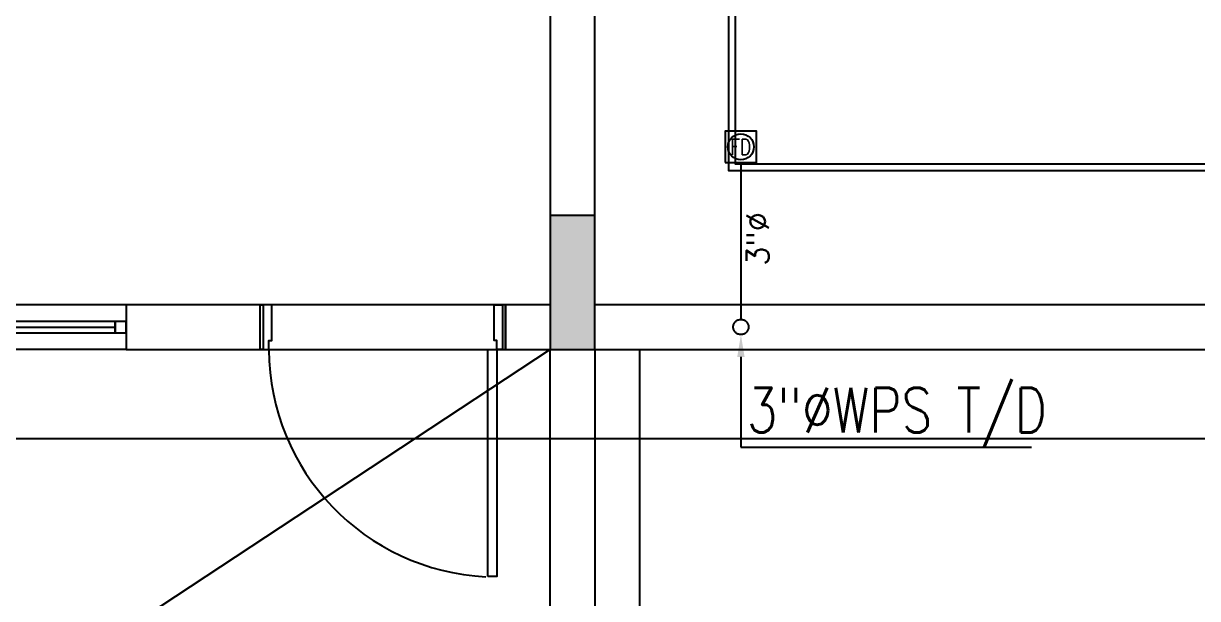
# Model space of a CAD drawing. Header units: metres. Extents: x -658 to -58, y -713 to -118.
# Drawn here: x -323.61 to -318.35, y -266.3 to -263.72 of the extents above; entities that cross this region are included whole.
import ezdxf
from ezdxf import colors
from ezdxf.entities.mleader import LeaderData, LeaderLine
from ezdxf.enums import TextEntityAlignment as Align
from ezdxf.math import Vec2, Vec3

# ---------------------------------------------------------------- set-up
doc = ezdxf.new("R2010")
doc.units = ezdxf.units.M
doc.header["$LTSCALE"] = 100
doc.linetypes.add('CENTERX2', pattern=[4, 2.5, -0.5, 0.5, -0.5])
for name, color, linetype in [('DRAIN-LW', 2, 'Continuous'), ('P-SANR-FDRN', 3, 'Continuous'), ('plan', 8, 'Continuous'), ('slope arrow', 255, 'Continuous'), ('WATER TEXT', 3, 'Continuous')]:
    doc.layers.add(name, color=color, linetype=linetype)
doc.layers.add('DRAINAGE  TEXT', color=3, linetype='Continuous', lineweight=25)
doc.styles.add('02-GROUND-FOR WORK$0$MZ', font='romans.shx', dxfattribs={"width": 0.8})
doc.styles.add('mech', font='romans.shx')
doc.styles.add('TIMES', font='simplex.shx', dxfattribs={"width": 0.8, "height": 0.4})

# ---------------------------------------------------------------- blocks, each defined once
blk = doc.blocks.new('*U103')
for points in [[(79, 1116), (79, 100), (39, 100), (39, 1116)], [(0, -100), (14, -100), (14, 100), (0, 100)], [(1100, -100), (1086, -100), (1086, 100), (1100, 100)]]:
    blk.add_lwpolyline(points, close=True)
at = {"ltscale": 0.25}
for points in [[(1100, 100), (0, 100)], [(0, -100), (1100, -100)]]:
    blk.add_lwpolyline(points, dxfattribs=at)
at = {"flags": 128}
for points in [[(14, -100), (14, 100), (14, 100), (39, 100), (39, 60), (52, 60), (52, -100)], [(1086, -100), (1086, 100), (1086, 100), (1061, 100), (1061, 60), (1048, 60), (1048, -100), (1086, -100)]]:
    blk.add_lwpolyline(points, close=True, dxfattribs=at)
at = {"ltscale": 0.25}
blk.add_arc((38, 94.6), 1023.1, 0.4032, 87.1892, dxfattribs=at)
blk = doc.blocks.new('*U101')
blk.add_line((2.95, 0), (0.05, 0))
for points in [[(0.05, 0.025), (0, 0.025), (0, -0.025), (0.05, -0.025)], [(2.95, -0.025), (2.95, 0.025), (0.05, 0.025), (0.05, -0.025)], [(2.95, 0.025), (3, 0.025), (3, -0.025), (2.95, -0.025)]]:
    blk.add_lwpolyline(points, close=True)
blk = doc.blocks.new('TRF4R4R43TR43')
h = blk.add_hatch(color=256)
h.dxf.hatch_style = 1
h.paths.add_polyline_path([(-212.2055, -229.9551), (-212.0055, -229.9551), (-212.0055, -229.3551), (-212.2055, -229.3551)])
blk.add_lwpolyline([(-212.2055, -229.9551), (-212.0055, -229.9551), (-212.0055, -229.3551), (-212.2055, -229.3551)], close=True)
blk = doc.blocks.new('A$C79349d3f')
at = {"layer": 'plan'}
for p, q in [((-24.0035, 13.3095), (-24.0035, 8.5095)), ((-23.8035, 8.5095), (-23.8035, 12.7095)), ((-25.9035, 8.5095), (-28.9035, 8.5095)), ((-25.3035, 8.5095), (-25.9035, 8.5095)), ((-25.9035, 8.5095), (-25.9035, 8.3095)), ((-25.3035, 8.3095), (-25.3035, 8.5095)), ((-24.0035, 8.5095), (-24.2035, 8.5095)), ((-24.2035, 8.5095), (-24.2035, 8.3095)), ((-20.0035, 8.5095), (-23.8035, 8.5095)), ((-25.9035, 8.3095), (-28.9035, 8.3095)), ((-25.9035, 8.3095), (-25.3035, 8.3095)), ((-24.2035, 8.3095), (-19.8035, 8.3095)), ((-24.0035, 3.8095), (-24.0035, 8.3095))]:
    blk.add_line(p, q, dxfattribs=at)
for points in [[(-15.1035, 19.3095), (-13.5035, 19.3095), (-13.5035, 7.9095), (-33.2035, 7.9095), (-33.2035, 14.7095)], [(-20.0035, 9.1395), (-23.1735, 9.1395), (-23.1735, 12.0795), (-21.2735, 12.0795), (-21.2735, 12.7095)], [(-23.6035, 8.3095), (-23.6035, 3.4095), (-30.0035, 3.4095), (-30.0035, 3.5095), (-39.9035, 3.5095), (-39.9035, 10.4095), (-32.8035, 10.4095)]]:
    blk.add_lwpolyline(points, dxfattribs=at)
at = {"layer": 'plan', "ltscale": 0.0005}
blk.add_lwpolyline([(-20.0035, 9.1095), (-23.2035, 9.1095), (-23.2035, 12.1095), (-21.3035, 12.1095), (-21.3035, 12.7095)], dxfattribs=at)
at = {"layer": 'plan', "ltscale": 0.0007}
blk.add_lwpolyline([(-23.8035, 8.3095), (-23.8035, 3.6095), (-39.8035, 3.6095), (-39.8035, 10.3095), (-32.8035, 10.3095)], dxfattribs=at)
at = {"layer": 'plan'}
blk.add_blockref('TRF4R4R43TR43', (188.202, 238.2646), dxfattribs=at)
at = {"layer": 'plan', "xscale": 0.001, "yscale": 0.001, "zscale": 0.001, "rotation": 180}
blk.add_blockref('*U103', (-24.2035, 8.4095), dxfattribs=at)
at = {"layer": 'plan', "rotation": 180}
blk.add_blockref('*U101', (-25.9035, 8.4095), dxfattribs=at)
blk = doc.blocks.new('FD-1')
at = {"layer": 'P-SANR-FDRN', "color": 3}
blk.add_lwpolyline([(-75, -75), (75, -75), (75, 75), (-75, 75)], close=True, dxfattribs=at)
blk.add_circle((0, 0), 62.5, dxfattribs=at)
at = {"layer": 'DRAINAGE  TEXT', "color": 1, "insert": (49.5, -0.6), "char_height": 74.65, "width": 0.635, "attachment_point": 6, "style": 'TIMES'}
blk.add_mtext('{\\Fsimplex|c0;FD}', dxfattribs=at)

msp = doc.modelspace()

# ---------------------------------------------------------------- linework, layer by layer
at = {"layer": 'DRAIN-LW', "linetype": 'CENTERX2', "ltscale": 0.005}
msp.add_line((-320.3949, -264.3446), (-320.3949, -265.0467), dxfattribs=at)
msp.add_circle((-320.3949, -265.0809), 0.0342, dxfattribs=at)
at = {"layer": 'slope arrow', "linetype": 'Continuous'}
msp.add_line((-321.2492, -265.182), (-328.089, -269.682), dxfattribs=at)

# ---------------------------------------------------------------- block references
at = {"layer": 'P-SANR-FDRN', "color": 3, "xscale": 0.0009323437603825, "yscale": 0.0009323437603825, "zscale": 0.0009323437603825}
msp.add_blockref('FD-1', (-320.3949, -264.2747), dxfattribs=at)
at = {"layer": 'plan'}
msp.add_blockref('A$C79349d3f', (-297.2456, -273.4915), dxfattribs=at)

# ---------------------------------------------------------------- texts
at = {"layer": 'DRAINAGE  TEXT', "linetype": 'Continuous', "style": 'mech'}
msp.add_text('3"%%C', height=0.1, rotation=90, dxfattribs=at).set_placement((-320.3194, -264.6866), align=Align.MIDDLE_CENTER)

# ---------------------------------------------------------------- leaders
at = {"layer": 'WATER TEXT', "color": 3}
ml = msp.add_multileader_mtext('Standard', dxfattribs=at)
ml.set_content('3"%%CWPS T/D', color=3, style='02-GROUND-FOR WORK$0$MZ')
ml.set_leader_properties(color=1)
ml.build(insert=Vec2(0, 0))
ml.multileader.update_dxf_attribs({"text_left_attachment_type": 6, "text_right_attachment_type": 6, "dogleg_length": 100, "arrow_head_size": 0.1})
ctx = ml.context
ctx.base_point, ctx.char_height, ctx.arrow_head_size, ctx.landing_gap_size, ctx.plane_origin = Vec3(-320.3682, -265.6194), 0.2, 0.1, 0.00009, Vec3(-320.5325, -264.8589)
ctx.left_attachment, ctx.right_attachment = 6, 6
notes = []
notes.append((ctx, [(1, (1, 1, 0), (-320.3949, -265.6194), (1, 0), 0.0267, [(0, [(-320.3949, -265.115)], 0, [])])]))
ctx.mtext.insert, ctx.mtext.flow_direction = Vec3(-320.3681, -265.3527), 5
for ctx, leaders in notes:
    for number, flags, end, landing, length, lines in leaders:
        leader = LeaderData()
        leader.index, (leader.has_last_leader_line, leader.has_dogleg_vector, leader.attachment_direction) = number, flags
        leader.last_leader_point, leader.dogleg_vector, leader.dogleg_length = Vec3(end), Vec3(landing), length
        for number, points, colour, breaks in lines:
            line = LeaderLine()
            line.index, line.vertices, line.color, line.breaks = number, Vec3.list(points), colors.encode_raw_color(colour), breaks
            leader.lines.append(line)
        ctx.leaders.append(leader)

doc.saveas('drawing.dxf')
